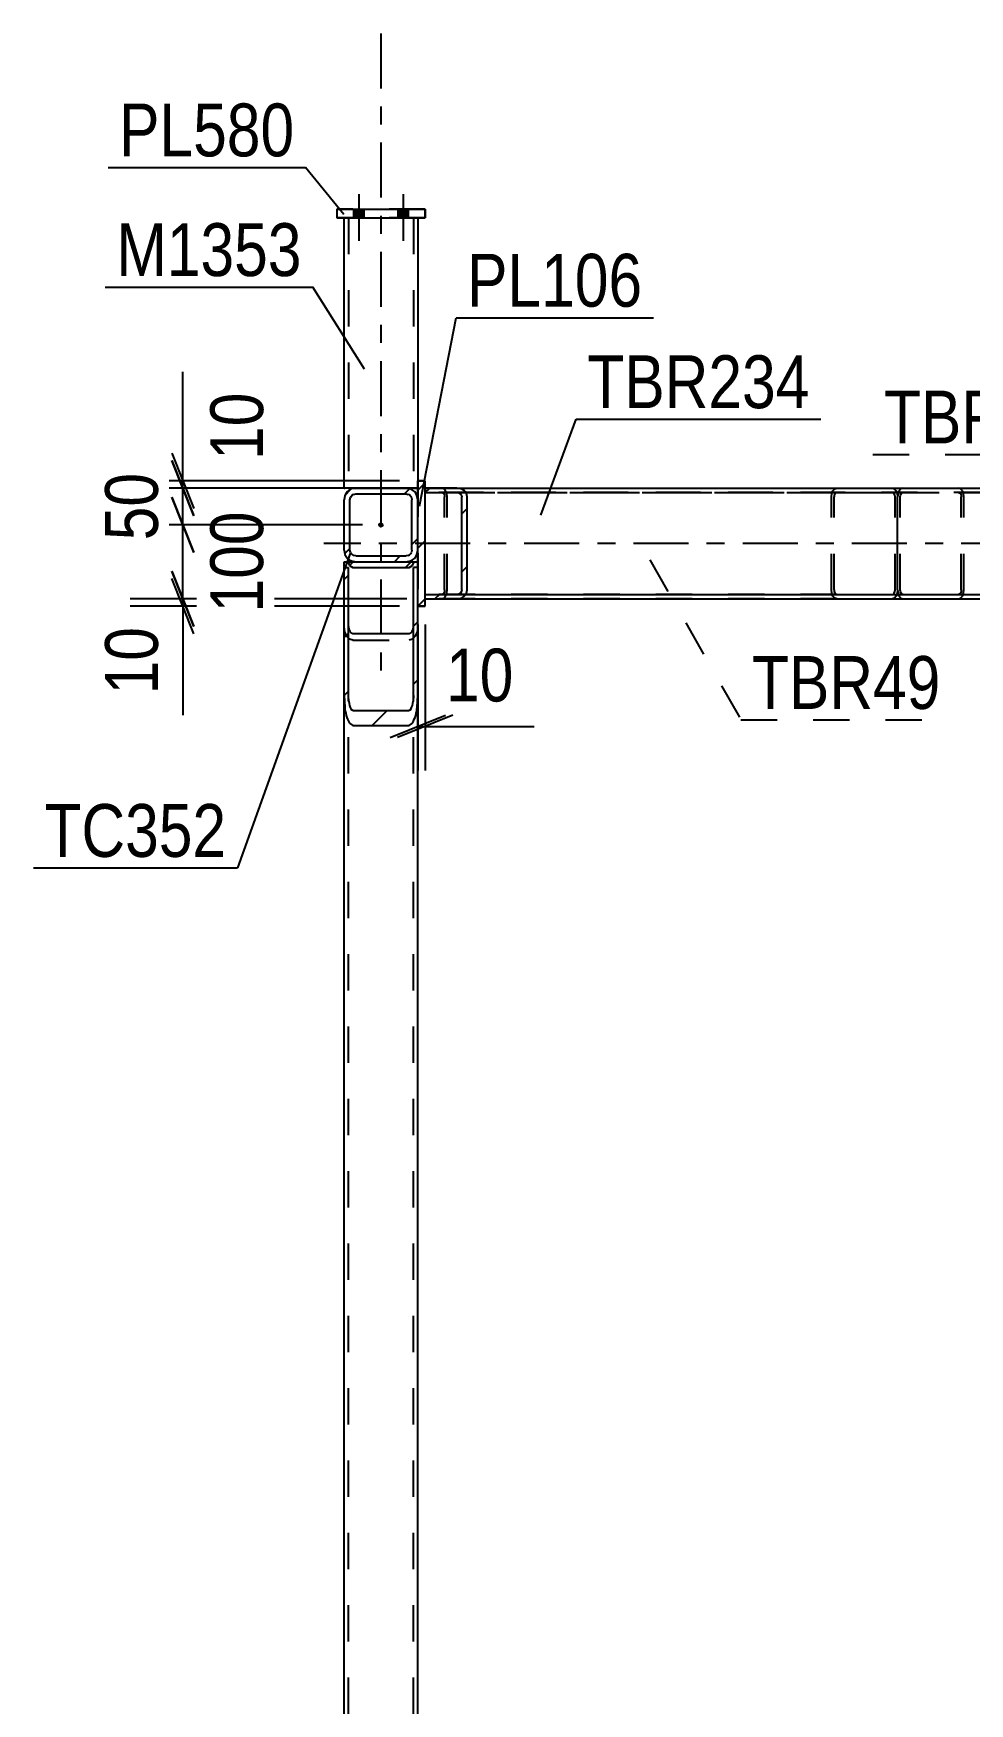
# Model space of a CAD drawing. Header units: millimetres. Extents: x -787 to 402, y -866 to -25.
# Drawn here: x 129.5 to 180.2, y -448.9 to -358.3 of the extents above; entities that cross this region are included whole.
import ezdxf

# ---------------------------------------------------------------- set-up
doc = ezdxf.new("R2010")
doc.units = ezdxf.units.MM
doc.linetypes.add('DXK_LINE_DOT2', pattern=[3.9198, 1.9599, -1.9599])
doc.linetypes.add('DXK_LINE_DOT3', pattern=[5.9187, 2.979, -0.9799, 0.9799, -0.9799])
doc.styles.add('Arial Narrow', font='ARIALN.TTF', dxfattribs={"height": 0.2})

# ---------------------------------------------------------------- blocks, each defined once
blk = doc.blocks.new('Part-569028579-84238 - 84218')
at = {"color": 7, "linetype": 'DXK_LINE_DOT2'}
for p, q in [((150.704, -382.981), (152.408, -382.981)), ((150.704, -388.981), (150.704, -382.981)), ((150.704, -382.981), (173, -382.981)), ((173, -383.221), (150.704, -383.221)), ((150.704, -383.221), (176.016, -383.221)), ((151.717, -383.017), (151.607, -382.981)), ((151.607, -383.221), (151.662, -383.239)), ((151.662, -383.239), (151.709, -383.291)), ((151.709, -383.291), (151.74, -383.369)), ((151.81, -383.121), (151.717, -383.017)), ((151.74, -383.369), (151.751, -383.461)), ((151.751, -388.501), (151.751, -383.461)), ((151.872, -383.277), (151.81, -383.121)), ((151.894, -383.461), (151.872, -383.277)), ((151.894, -388.501), (151.894, -383.461)), ((172.712, -383.461), (172.734, -383.277)), ((172.712, -388.501), (172.712, -383.461)), ((172.734, -383.277), (172.797, -383.121)), ((172.797, -383.121), (172.89, -383.017)), ((172.867, -383.369), (172.856, -383.461)), ((172.856, -388.501), (172.856, -383.461)), ((172.898, -383.291), (172.867, -383.369)), ((172.89, -383.017), (173, -382.981)), ((172.945, -383.239), (172.898, -383.291)), ((173, -383.221), (172.945, -383.239)), ((173, -382.981), (176.016, -382.981)), ((173, -383.221), (176.016, -383.221)), ((176.071, -383.239), (176.016, -383.221)), ((176.118, -383.291), (176.071, -383.239)), ((176.149, -383.369), (176.118, -383.291)), ((176.16, -383.461), (176.149, -383.369)), ((176.16, -388.501), (176.16, -383.461)), ((173, -388.741), (150.704, -388.741)), ((150.704, -388.741), (152.894, -388.741)), ((173, -388.981), (150.704, -388.981)), ((150.704, -388.981), (152.408, -388.981)), ((151.662, -388.722), (151.607, -388.741)), ((151.607, -388.981), (151.717, -388.944)), ((151.709, -388.67), (151.662, -388.722)), ((151.74, -388.592), (151.709, -388.67)), ((151.717, -388.944), (151.81, -388.84)), ((151.751, -388.501), (151.74, -388.592)), ((151.81, -388.84), (151.872, -388.684)), ((151.872, -388.684), (151.874, -388.67)), ((151.874, -388.67), (151.894, -388.501)), ((152.894, -388.741), (176.016, -388.741)), ((172.734, -388.684), (172.712, -388.501)), ((172.797, -388.84), (172.734, -388.684)), ((172.89, -388.944), (172.797, -388.84)), ((172.856, -388.501), (172.867, -388.592)), ((172.867, -388.592), (172.898, -388.67)), ((173, -388.981), (172.89, -388.944)), ((172.898, -388.67), (172.945, -388.722)), ((172.945, -388.722), (173, -388.741)), ((173, -388.741), (176.016, -388.741)), ((173, -388.981), (176.016, -388.981)), ((176.016, -388.741), (176.071, -388.722)), ((176.071, -388.722), (176.118, -388.67)), ((176.118, -388.67), (176.149, -388.592)), ((176.149, -388.592), (176.16, -388.501))]:
    blk.add_line(p, q, dxfattribs=at)
at = {"color": 2, "linetype": 'Continuous'}
for p, q in [((152.408, -382.981), (176.016, -382.981)), ((176.016, -382.981), (176.126, -383.017)), ((176.126, -383.017), (176.219, -383.121)), ((176.219, -383.121), (176.281, -383.277)), ((176.281, -383.277), (176.303, -383.461)), ((176.303, -388.501), (176.303, -383.461)), ((152.408, -388.981), (176.016, -388.981)), ((176.126, -388.944), (176.016, -388.981)), ((176.219, -388.84), (176.126, -388.944)), ((176.281, -388.684), (176.219, -388.84)), ((176.303, -388.501), (176.281, -388.684))]:
    blk.add_line(p, q, dxfattribs=at)
blk = doc.blocks.new('Bolt-569028579-84499 - 84218')
at = {"linetype": 'Continuous'}
for points in [[(146.824, -368.34), (147.384, -368.34), (147.384, -367.86), (146.824, -367.86)], [(146.824, -368.34), (147.384, -368.34), (147.384, -367.86), (146.824, -367.86)], [(149.224, -368.34), (149.784, -368.34), (149.784, -367.86), (149.224, -367.86)], [(149.224, -368.34), (149.784, -368.34), (149.784, -367.86), (149.224, -367.86)]]:
    blk.add_hatch(color=1, dxfattribs=at).paths.add_polyline_path(points)
at = {"color": 1, "linetype": 'Continuous'}
for p, q in [((147.104, -367.06), (147.104, -369.58)), ((147.104, -367.06), (147.104, -369.58)), ((149.504, -367.06), (149.504, -369.58)), ((149.504, -367.06), (149.504, -369.58)), ((146.824, -367.86), (146.824, -368.34)), ((146.824, -367.86), (146.824, -368.34)), ((147.384, -367.86), (147.384, -368.34)), ((147.384, -367.86), (147.384, -368.34)), ((149.224, -367.86), (149.224, -368.34)), ((149.224, -367.86), (149.224, -368.34)), ((149.784, -367.86), (149.784, -368.34)), ((149.784, -367.86), (149.784, -368.34))]:
    blk.add_line(p, q, dxfattribs=at)
blk = doc.blocks.new('Part-569028579-84299 - 84218')
at = {"color": 7, "linetype": 'DXK_LINE_DOT2'}
for p, q in [((150.304, -382.581), (150.704, -382.581)), ((150.304, -382.581), (150.304, -389.381)), ((150.704, -389.381), (150.704, -382.581)), ((150.304, -389.381), (150.704, -389.381))]:
    blk.add_line(p, q, dxfattribs=at)
blk = doc.blocks.new('Part-569028579-84235 - 84218')
at = {"linetype": 'Continuous'}
h = blk.add_hatch(dxfattribs=at)
h.set_pattern_fill('', scale=0.7, style=0, pattern_type=0)
h.set_pattern_definition([(45, (150.704, -383.2207), (-1.57154, 1.57154), [])])
h.paths.add_polyline_path([(150.704, -382.981), (150.704, -383.221), (152.408, -383.221), (152.518, -383.239), (152.611, -383.291), (152.674, -383.369), (152.695, -383.461), (152.695, -388.501), (152.674, -388.593), (152.611, -388.67), (152.518, -388.722), (152.408, -388.741), (150.704, -388.741), (150.704, -388.981), (152.408, -388.981), (152.628, -388.944), (152.814, -388.84), (152.939, -388.684), (152.983, -388.501), (152.983, -383.461), (152.939, -383.277), (152.814, -383.121), (152.628, -383.017), (152.408, -382.981)])
at = {"color": 7, "linetype": 'DXK_LINE_DOT2'}
for p, q in [((150.704, -388.981), (150.704, -382.981)), ((152.408, -382.981), (150.704, -382.981)), ((150.704, -383.221), (152.408, -383.221)), ((150.704, -388.741), (152.408, -388.741)), ((150.704, -388.981), (152.408, -388.981))]:
    blk.add_line(p, q, dxfattribs=at)
at = {"color": 2, "linetype": 'Continuous'}
for p, q in [((150.704, -382.981), (152.408, -382.981)), ((150.704, -382.981), (150.704, -383.221)), ((150.704, -383.221), (152.408, -383.221)), ((152.628, -383.017), (152.408, -382.981)), ((152.408, -383.221), (152.518, -383.239)), ((152.518, -383.239), (152.611, -383.291)), ((152.611, -383.291), (152.674, -383.369)), ((152.674, -383.369), (152.695, -383.461)), ((152.695, -388.501), (152.695, -383.461)), ((152.983, -383.461), (152.939, -383.277)), ((152.983, -388.501), (152.983, -383.461)), ((150.704, -388.981), (150.704, -388.741)), ((150.704, -388.741), (152.408, -388.741)), ((150.704, -388.981), (152.408, -388.981)), ((152.518, -388.722), (152.408, -388.741)), ((152.408, -388.981), (152.628, -388.944)), ((152.611, -388.67), (152.518, -388.722)), ((152.674, -388.593), (152.611, -388.67)), ((152.695, -388.501), (152.674, -388.593)), ((152.939, -388.684), (152.983, -388.501))]:
    blk.add_line(p, q, dxfattribs=at)
for centre, start, end in [((152.465, -383.529), 27.94632, 72.29883), ((152.465, -388.433), 287.70118, 332.05372)]:
    blk.add_arc(centre, 0.537, start, end, dxfattribs=at)
blk = doc.blocks.new('Bolt-569028579-84497 - 84218')
at = {"linetype": 'Continuous'}
for points in [[(146.824, -368.34), (147.384, -368.34), (147.384, -367.86), (146.824, -367.86)], [(146.824, -368.34), (147.384, -368.34), (147.384, -367.86), (146.824, -367.86)], [(149.224, -368.34), (149.784, -368.34), (149.784, -367.86), (149.224, -367.86)], [(149.224, -368.34), (149.784, -368.34), (149.784, -367.86), (149.224, -367.86)]]:
    blk.add_hatch(color=1, dxfattribs=at).paths.add_polyline_path(points)
at = {"color": 1, "linetype": 'Continuous'}
for p, q in [((147.104, -367.06), (147.104, -369.58)), ((147.104, -367.06), (147.104, -369.58)), ((149.504, -367.06), (149.504, -369.58)), ((149.504, -367.06), (149.504, -369.58)), ((146.824, -367.86), (146.824, -368.34)), ((146.824, -367.86), (146.824, -368.34)), ((147.384, -367.86), (147.384, -368.34)), ((147.384, -367.86), (147.384, -368.34)), ((149.224, -367.86), (149.224, -368.34)), ((149.224, -367.86), (149.224, -368.34)), ((149.784, -367.86), (149.784, -368.34)), ((149.784, -367.86), (149.784, -368.34))]:
    blk.add_line(p, q, dxfattribs=at)
blk = doc.blocks.new('Part-569028579-84224 - 84218')
at = {"linetype": 'Continuous'}
h = blk.add_hatch(dxfattribs=at)
h.set_pattern_fill('', scale=0.7, style=0, pattern_type=0)
h.set_pattern_definition([(45, (146.6004, -387.175), (-1.5715, 1.5715), [])])
h.paths.add_polyline_path([(146.5, -386.98), (146.6, -387.175), (146.784, -387.282), (149.824, -387.282), (150.008, -387.175), (150.108, -386.98)])
at = {"color": 2, "linetype": 'Continuous'}
for p, q in [((146.304, -386.98), (146.341, -386.98)), ((146.304, -387.282), (146.304, -386.98)), ((146.341, -386.98), (146.5, -386.98)), ((146.5, -386.98), (150.108, -386.98)), ((146.5, -386.98), (146.6, -387.175)), ((146.6, -387.175), (146.784, -387.282)), ((146.784, -387.282), (149.824, -387.282)), ((149.824, -387.282), (150.008, -387.175)), ((150.008, -387.175), (150.108, -386.98)), ((150.108, -386.98), (150.304, -386.98)), ((146.304, -508.2), (146.304, -394.228)), ((150.304, -508.2), (150.304, -394.228))]:
    blk.add_line(p, q, dxfattribs=at)
at = {"color": 7, "linetype": 'DXK_LINE_DOT2'}
for p, q in [((146.304, -394.228), (146.304, -387.282)), ((146.445, -386.98), (150.163, -386.98)), ((146.544, -508.2), (146.544, -386.98)), ((146.544, -386.98), (146.562, -386.98)), ((150.064, -508.2), (150.064, -386.98)), ((150.304, -394.228), (150.304, -386.98))]:
    blk.add_line(p, q, dxfattribs=at)
blk = doc.blocks.new('Part-569028579-84223 - 84218')
at = {"linetype": 'Continuous'}
h = blk.add_hatch(dxfattribs=at)
h.set_pattern_fill('', scale=0.7, style=0, pattern_type=0)
h.set_pattern_definition([(45, (146.304, -394.228), (-1.57154, 1.57154), [])])
h.paths.add_polyline_path([(146.304, -387.282), (146.304, -394.228), (146.341, -394.845), (146.445, -395.369), (146.6, -395.718), (146.784, -395.841), (149.824, -395.841), (150.008, -395.718), (150.163, -395.369), (150.268, -394.845), (150.304, -394.228), (150.304, -387.282), (150.064, -387.282), (150.064, -394.228), (150.046, -394.537), (149.994, -394.798), (149.916, -394.973), (149.824, -395.034), (146.784, -395.034), (146.692, -394.973), (146.614, -394.798), (146.562, -394.537), (146.544, -394.228), (146.544, -387.282)])
at = {"color": 7, "linetype": 'DXK_LINE_DOT2'}
for p, q in [((146.304, -394.228), (146.304, -387.282)), ((146.544, -394.228), (146.544, -387.282)), ((150.064, -394.228), (150.064, -387.282)), ((150.304, -394.228), (150.304, -387.282)), ((146.341, -390.771), (146.304, -390.486)), ((146.445, -391.012), (146.341, -390.771)), ((150.268, -390.771), (150.163, -391.012)), ((150.304, -390.486), (150.268, -390.771)), ((146.6, -391.174), (146.445, -391.012)), ((146.784, -391.23), (146.6, -391.174)), ((146.784, -391.23), (149.824, -391.23)), ((150.008, -391.174), (149.824, -391.23)), ((150.163, -391.012), (150.008, -391.174))]:
    blk.add_line(p, q, dxfattribs=at)
at = {"color": 2, "linetype": 'Continuous'}
for p, q in [((146.304, -394.228), (146.304, -387.282)), ((146.304, -387.282), (146.544, -387.282)), ((146.544, -394.228), (146.544, -387.282)), ((150.304, -387.282), (150.064, -387.282)), ((150.064, -394.228), (150.064, -387.282)), ((150.304, -394.228), (150.304, -387.282)), ((146.544, -390.486), (146.562, -390.629)), ((146.562, -390.629), (146.614, -390.749)), ((146.614, -390.749), (146.692, -390.83)), ((146.692, -390.83), (146.784, -390.858)), ((146.784, -390.858), (149.824, -390.858)), ((149.824, -390.858), (149.916, -390.83)), ((149.916, -390.83), (149.994, -390.749)), ((149.994, -390.749), (150.046, -390.629)), ((150.046, -390.629), (150.064, -390.486)), ((146.304, -394.228), (146.341, -394.845)), ((146.562, -394.537), (146.544, -394.228)), ((150.064, -394.228), (150.046, -394.537)), ((150.268, -394.845), (150.304, -394.228)), ((146.784, -395.034), (146.692, -394.973)), ((146.784, -395.034), (149.824, -395.034)), ((149.916, -394.973), (149.824, -395.034)), ((146.6, -395.718), (146.784, -395.841)), ((146.784, -395.841), (149.824, -395.841)), ((149.824, -395.841), (150.008, -395.718))]:
    blk.add_line(p, q, dxfattribs=at)
for centre, radius, start, end in [((147.591, -394.468), 1.031, 183.81144, 209.3321), ((149.017, -394.468), 1.031, 330.66791, 356.18857), ((148.398, -394.708), 2.062, 183.81144, 209.3321), ((148.21, -394.708), 2.062, 330.66791, 356.18857)]:
    blk.add_arc(centre, radius, start, end, dxfattribs=at)
blk = doc.blocks.new('Part-569028579-84225 - 84218')
at = {"color": 7, "linetype": 'DXK_LINE_DOT2'}
for p, q in [((146.304, -508.2), (146.304, -386.98)), ((146.304, -386.98), (150.304, -386.98)), ((146.544, -508.2), (146.544, -386.98)), ((150.064, -508.2), (150.064, -386.98)), ((150.304, -508.2), (150.304, -386.98))]:
    blk.add_line(p, q, dxfattribs=at)
blk = doc.blocks.new('Part-569028579-84237 - 84218')
at = {"color": 7, "linetype": 'DXK_LINE_DOT2'}
for p, q in [((150.704, -388.981), (150.704, -382.981)), ((150.704, -382.981), (176.016, -382.981)), ((200.903, -383.221), (150.704, -383.221)), ((152.514, -382.981), (200.903, -382.981)), ((152.514, -383.221), (200.903, -383.221)), ((200.199, -382.981), (200.903, -382.981)), ((200.903, -388.981), (200.903, -382.981)), ((150.704, -388.741), (200.903, -388.741)), ((150.704, -388.981), (176.016, -388.981)), ((152.514, -388.741), (200.903, -388.741)), ((152.514, -388.981), (200.903, -388.981)), ((200.198, -388.981), (200.903, -388.981))]:
    blk.add_line(p, q, dxfattribs=at)
at = {"color": 2, "linetype": 'Continuous'}
for p, q in [((176.016, -382.981), (200.199, -382.981)), ((176.016, -388.981), (200.198, -388.981))]:
    blk.add_line(p, q, dxfattribs=at)
at = {"color": 7, "linetype": 'DXK_LINE_DOT3'}
blk.add_line((206.399, -385.981), (145.209, -385.981), dxfattribs=at)
blk = doc.blocks.new('Part-569028579-84377 - 84218')
at = {"color": 7, "linetype": 'DXK_LINE_DOT3'}
blk.add_line((148.304, -358.34), (148.304, -392.983), dxfattribs=at)
at = {"color": 7, "linetype": 'DXK_LINE_DOT2'}
for p, q in [((146.304, -368.34), (150.304, -368.34)), ((146.304, -382.983), (146.304, -368.34)), ((146.544, -368.34), (146.544, -382.983)), ((146.784, -368.34), (149.824, -368.34)), ((150.064, -368.34), (150.064, -382.983)), ((150.304, -368.34), (150.304, -382.983)), ((150.304, -382.983), (146.304, -382.983)), ((146.341, -382.983), (146.304, -382.983)), ((146.784, -382.983), (149.824, -382.983))]:
    blk.add_line(p, q, dxfattribs=at)
blk = doc.blocks.new('Part-569028579-84378 - 84218')
at = {"color": 7, "linetype": 'DXK_LINE_DOT2'}
for p, q in [((145.904, -367.86), (150.704, -367.86)), ((145.904, -367.86), (145.904, -368.34)), ((145.904, -367.86), (150.704, -367.86)), ((145.904, -368.34), (150.704, -368.34)), ((150.704, -368.34), (145.904, -368.34)), ((150.704, -367.86), (150.704, -368.34))]:
    blk.add_line(p, q, dxfattribs=at)
blk = doc.blocks.new('Part-569028579-84284 - 84218')
at = {"color": 7, "linetype": 'DXK_LINE_DOT2'}
for p, q in [((176.325, -383.277), (176.303, -383.461)), ((176.303, -388.501), (176.303, -383.461)), ((176.387, -383.121), (176.325, -383.277)), ((176.481, -383.017), (176.387, -383.121)), ((176.447, -383.461), (176.458, -383.369)), ((176.447, -388.501), (176.447, -383.461)), ((176.458, -383.369), (176.489, -383.291)), ((176.591, -382.981), (176.481, -383.017)), ((176.489, -383.291), (176.536, -383.239)), ((176.536, -383.239), (176.591, -383.221)), ((176.591, -382.981), (179.607, -382.981)), ((176.591, -382.981), (200.092, -382.981)), ((176.591, -383.221), (200.092, -383.221)), ((176.591, -383.221), (179.607, -383.221)), ((179.607, -382.981), (200.903, -382.981)), ((179.717, -383.017), (179.607, -382.981)), ((179.607, -383.221), (200.903, -383.221)), ((179.607, -383.221), (179.662, -383.239)), ((179.662, -383.239), (179.708, -383.291)), ((179.708, -383.291), (179.74, -383.369)), ((179.81, -383.121), (179.717, -383.017)), ((179.74, -383.369), (179.75, -383.461)), ((179.75, -388.501), (179.75, -383.461)), ((179.872, -383.277), (179.81, -383.121)), ((179.894, -383.461), (179.872, -383.277)), ((179.894, -388.501), (179.894, -383.461)), ((200.903, -388.981), (200.903, -382.981)), ((176.303, -388.501), (176.325, -388.684)), ((176.325, -388.684), (176.387, -388.84)), ((176.387, -388.84), (176.481, -388.944)), ((176.458, -388.592), (176.447, -388.501)), ((176.489, -388.67), (176.458, -388.592)), ((176.481, -388.944), (176.591, -388.981)), ((176.536, -388.722), (176.489, -388.67)), ((176.591, -388.741), (176.536, -388.722)), ((176.591, -388.741), (200.092, -388.741)), ((176.591, -388.741), (179.607, -388.741)), ((176.591, -388.981), (179.607, -388.981)), ((176.591, -388.981), (200.092, -388.981)), ((179.662, -388.722), (179.607, -388.741)), ((179.607, -388.741), (200.903, -388.741)), ((179.607, -388.981), (179.717, -388.944)), ((179.607, -388.981), (200.903, -388.981)), ((179.708, -388.67), (179.662, -388.722)), ((179.74, -388.592), (179.708, -388.67)), ((179.717, -388.944), (179.81, -388.84)), ((179.75, -388.501), (179.74, -388.592)), ((179.81, -388.84), (179.872, -388.684)), ((179.872, -388.684), (179.894, -388.501))]:
    blk.add_line(p, q, dxfattribs=at)
blk = doc.blocks.new('Part-569028579-84298 - 84218')
at = {"linetype": 'Continuous'}
h = blk.add_hatch(dxfattribs=at)
h.set_pattern_fill('', scale=0.7, style=0, pattern_type=0)
h.set_pattern_definition([(45, (150.304, -389.3807), (-1.57154, 1.57154), [])])
h.paths.add_polyline_path([(150.304, -382.581), (150.304, -389.381), (150.704, -389.381), (150.704, -382.581)])
at = {"color": 2, "linetype": 'Continuous'}
for p, q in [((150.304, -382.581), (150.304, -382.581)), ((150.304, -389.381), (150.304, -382.581)), ((150.704, -382.581), (150.304, -382.581)), ((150.704, -382.581), (150.704, -382.581)), ((150.704, -389.381), (150.704, -382.581)), ((150.304, -389.381), (150.304, -389.381)), ((150.704, -389.381), (150.304, -389.381)), ((150.704, -389.381), (150.704, -389.381))]:
    blk.add_line(p, q, dxfattribs=at)
at = {"color": 7, "linetype": 'DXK_LINE_DOT2'}
for p, q in [((150.304, -382.581), (150.704, -382.581)), ((150.304, -389.381), (150.304, -382.581)), ((150.704, -389.381), (150.704, -382.581)), ((150.304, -389.381), (150.704, -389.381))]:
    blk.add_line(p, q, dxfattribs=at)
blk = doc.blocks.new('Part-569028579-84373 - 84218')
at = {"color": 7, "linetype": 'DXK_LINE_DOT3'}
blk.add_line((148.304, -358.34), (148.304, -392.983), dxfattribs=at)
at = {"color": 2, "linetype": 'Continuous'}
for p, q in [((146.304, -382.983), (146.304, -368.34)), ((150.304, -368.34), (150.304, -382.581)), ((146.784, -382.983), (146.304, -382.983)), ((146.784, -382.983), (146.927, -382.983)), ((149.681, -382.983), (150.268, -382.983)), ((150.268, -382.983), (150.304, -382.983))]:
    blk.add_line(p, q, dxfattribs=at)
at = {"color": 7, "linetype": 'DXK_LINE_DOT2'}
for p, q in [((146.304, -368.34), (150.304, -368.34)), ((146.544, -368.34), (146.544, -382.983)), ((146.784, -368.34), (149.824, -368.34)), ((150.064, -368.34), (150.064, -382.983)), ((150.304, -382.983), (150.304, -382.581)), ((146.304, -382.983), (146.341, -382.983)), ((146.544, -382.983), (146.692, -382.983)), ((146.692, -382.983), (146.784, -382.983)), ((146.927, -382.983), (149.681, -382.983)), ((149.824, -382.983), (149.994, -382.983)), ((150.268, -382.983), (150.304, -382.983))]:
    blk.add_line(p, q, dxfattribs=at)
blk = doc.blocks.new('Part-569028579-84374 - 84218')
at = {"color": 2, "linetype": 'Continuous'}
for p, q in [((145.904, -367.86), (150.704, -367.86)), ((145.904, -367.86), (145.904, -368.34)), ((145.904, -368.34), (150.704, -368.34)), ((150.704, -368.34), (150.704, -367.86))]:
    blk.add_line(p, q, dxfattribs=at)
at = {"color": 7, "linetype": 'DXK_LINE_DOT2'}
for p, q in [((150.704, -367.86), (145.904, -367.86)), ((150.704, -368.34), (145.904, -368.34))]:
    blk.add_line(p, q, dxfattribs=at)
blk = doc.blocks.new('Part-569028579-84445 - 84218')
at = {"linetype": 'Continuous'}
h = blk.add_hatch(dxfattribs=at)
h.set_pattern_fill('', scale=0.7, style=0, pattern_type=0)
h.set_pattern_definition([(45, (146.6992, -383.0286), (-1.5715, 1.5715), [])])
h.paths.add_polyline_path([(146.944, -382.98), (146.699, -383.029), (146.492, -383.167), (146.353, -383.375), (146.304, -383.62), (146.304, -386.34), (146.353, -386.585), (146.492, -386.792), (146.699, -386.931), (146.944, -386.98), (149.664, -386.98), (149.909, -386.931), (150.117, -386.792), (150.255, -386.585), (150.304, -386.34), (150.304, -383.62), (150.255, -383.375), (150.117, -383.167), (149.909, -383.029), (149.664, -382.98)])
h.paths.add_polyline_path([(149.664, -383.3), (149.787, -383.324), (149.89, -383.394), (149.96, -383.497), (149.984, -383.62), (149.984, -386.34), (149.96, -386.462), (149.89, -386.566), (149.787, -386.636), (149.664, -386.66), (146.944, -386.66), (146.822, -386.636), (146.718, -386.566), (146.648, -386.462), (146.624, -386.34), (146.624, -383.62), (146.648, -383.497), (146.718, -383.394), (146.822, -383.324), (146.944, -383.3)])
blk.add_hatch(color=30, dxfattribs=at).paths.add_polyline_path([(148.304, -385.08, -1), (148.304, -384.88, -1)])
at = {"color": 2, "linetype": 'Continuous'}
for p, q in [((146.353, -383.375), (146.304, -383.62)), ((146.304, -383.62), (146.304, -383.62)), ((146.304, -386.34), (146.304, -383.62)), ((146.624, -383.62), (146.648, -383.497)), ((146.624, -383.62), (146.624, -383.62)), ((146.624, -386.34), (146.624, -383.62)), ((146.944, -382.98), (146.699, -383.029)), ((146.822, -383.324), (146.944, -383.3)), ((146.944, -382.98), (146.944, -382.98)), ((146.944, -382.98), (149.664, -382.98)), ((146.944, -383.3), (146.944, -383.3)), ((146.944, -383.3), (149.664, -383.3)), ((149.664, -382.98), (149.664, -382.98)), ((149.909, -383.029), (149.664, -382.98)), ((149.664, -383.3), (149.664, -383.3)), ((149.664, -383.3), (149.787, -383.324)), ((149.96, -383.497), (149.984, -383.62)), ((149.984, -383.62), (149.984, -383.62)), ((149.984, -386.34), (149.984, -383.62)), ((150.304, -383.62), (150.255, -383.375)), ((150.304, -383.62), (150.304, -383.62)), ((150.304, -386.34), (150.304, -383.62)), ((146.304, -386.34), (146.304, -386.34)), ((146.304, -386.34), (146.353, -386.585)), ((146.624, -386.34), (146.624, -386.34)), ((146.648, -386.462), (146.624, -386.34)), ((149.984, -386.34), (149.96, -386.462)), ((149.984, -386.34), (149.984, -386.34)), ((150.255, -386.585), (150.304, -386.34)), ((150.304, -386.34), (150.304, -386.34)), ((146.699, -386.931), (146.944, -386.98)), ((146.944, -386.66), (146.822, -386.636)), ((146.944, -386.66), (146.944, -386.66)), ((146.944, -386.66), (149.664, -386.66)), ((146.944, -386.98), (146.944, -386.98)), ((146.944, -386.98), (149.664, -386.98)), ((149.787, -386.636), (149.664, -386.66)), ((149.664, -386.66), (149.664, -386.66)), ((149.664, -386.98), (149.909, -386.931)), ((149.664, -386.98), (149.664, -386.98))]:
    blk.add_line(p, q, dxfattribs=at)
at = {"color": 30, "linetype": 'DXK_LINE_DOT3'}
blk.add_line((148.304, -384.98), (148.304, -384.98), dxfattribs=at)
at = {"color": 30, "linetype": 'Continuous'}
blk.add_circle((148.304, -384.98), 0.1, dxfattribs=at)
at = {"color": 2, "linetype": 'Continuous'}
for centre, radius, start, end in [((146.944, -383.62), 0.64, 112.5, 157.5), ((146.944, -383.62), 0.32, 112.5, 157.5), ((149.664, -383.62), 0.32, 22.5, 67.5), ((149.664, -383.62), 0.64, 22.5, 67.5), ((146.944, -386.34), 0.32, 202.5, 247.5), ((149.664, -386.34), 0.32, 292.5, 337.5), ((146.944, -386.34), 0.64, 202.5, 247.5), ((149.664, -386.34), 0.64, 292.5, 337.5)]:
    blk.add_arc(centre, radius, start, end, dxfattribs=at)
blk = doc.blocks.new('StraightDimension-569028579-88462 - 84218')
at = {"color": 7, "linetype": 'Continuous'}
for p, q in [((136.968, -387.481), (138.168, -390.481)), ((138.168, -390.881), (136.968, -387.881)), ((149.704, -388.981), (134.718, -388.981)), ((137.568, -389.381), (137.568, -388.981)), ((149.304, -389.381), (134.718, -389.381)), ((137.568, -389.381), (137.568, -395.287)), ((137.568, -389.381), (137.568, -395.287))]:
    blk.add_line(p, q, dxfattribs=at)
at = {"color": 0}
blk.add_wipeout([(136.818, -389.906), (132.618, -389.906), (132.618, -394.762), (136.818, -394.762)], dxfattribs=at)
at = {"color": 3, "style": 'Arial Narrow'}
blk.add_text('10', height=2.8633, rotation=90.00021, dxfattribs=at).set_placement((136.218, -394.162))
blk = doc.blocks.new('StraightDimension-569028579-88461 - 84218')
at = {"color": 7, "linetype": 'Continuous'}
for p, q in [((136.968, -383.48), (138.168, -386.48)), ((147.304, -384.98), (135.168, -384.98)), ((137.568, -388.981), (137.568, -384.98)), ((138.168, -390.481), (136.968, -387.481)), ((149.704, -388.981), (135.168, -388.981))]:
    blk.add_line(p, q, dxfattribs=at)
at = {"color": 0}
blk.add_wipeout([(142.518, -383.638), (138.318, -383.638), (138.318, -390.323), (142.518, -390.322)], dxfattribs=at)
at = {"color": 3, "style": 'Arial Narrow'}
blk.add_text('100', height=2.8633, rotation=90.00021, dxfattribs=at).set_placement((141.918, -389.722))
blk = doc.blocks.new('StraightDimension-569028579-88459 - 84218')
at = {"color": 7, "linetype": 'Continuous'}
for p, q in [((137.568, -382.581), (137.568, -376.674)), ((137.568, -382.581), (137.568, -376.674)), ((136.968, -381.081), (138.168, -384.081)), ((138.168, -384.48), (136.968, -381.48)), ((149.304, -382.581), (135.168, -382.581)), ((137.568, -382.98), (137.568, -382.581)), ((148.664, -382.98), (135.168, -382.98))]:
    blk.add_line(p, q, dxfattribs=at)
at = {"color": 0}
blk.add_wipeout([(142.518, -377.199), (138.318, -377.199), (138.318, -382.056), (142.518, -382.056)], dxfattribs=at)
at = {"color": 3, "style": 'Arial Narrow'}
blk.add_text('10', height=2.8633, rotation=90.00021, dxfattribs=at).set_placement((141.918, -381.456))
blk = doc.blocks.new('StraightDimension-569028579-88460 - 84218')
at = {"color": 7, "linetype": 'Continuous'}
for p, q in [((136.968, -381.48), (138.168, -384.48)), ((148.664, -382.98), (134.718, -382.98)), ((138.168, -386.48), (136.968, -383.48)), ((137.568, -384.98), (137.568, -382.98)), ((147.304, -384.98), (134.718, -384.98))]:
    blk.add_line(p, q, dxfattribs=at)
at = {"color": 0}
blk.add_wipeout([(136.818, -381.552), (132.618, -381.552), (132.618, -386.408), (136.818, -386.408)], dxfattribs=at)
at = {"color": 3, "style": 'Arial Narrow'}
blk.add_text('50', height=2.8633, rotation=90.00021, dxfattribs=at).set_placement((136.218, -385.808))
blk = doc.blocks.new('StraightDimension-569028579-88557 - 84218')
at = {"color": 7, "linetype": 'Continuous'}
for p, q in [((150.304, -390.381), (150.304, -398.294)), ((150.704, -390.381), (150.704, -398.294)), ((148.804, -396.494), (151.804, -395.294)), ((152.204, -395.294), (149.204, -396.494)), ((150.304, -395.894), (150.704, -395.894)), ((150.704, -395.894), (156.61, -395.894)), ((150.704, -395.894), (156.61, -395.894))]:
    blk.add_line(p, q, dxfattribs=at)
at = {"color": 0}
blk.add_wipeout([(156.085, -395.144), (156.085, -390.944), (151.229, -390.944), (151.229, -395.144)], dxfattribs=at)
at = {"color": 3, "style": 'Arial Narrow'}
blk.add_text('10', height=2.8633, dxfattribs=at).set_placement((151.829, -394.544))
blk = doc.blocks.new('Mark-569028579-90371 - 84218')
at = {"color": 30, "linetype": 'Continuous'}
for p, q in [((150.396, -383.952), (152.373, -373.75)), ((152.373, -373.75), (163.077, -373.75))]:
    blk.add_line(p, q, dxfattribs=at)
at = {"color": 0}
blk.add_wipeout([(162.477, -373.15), (162.477, -370.15), (152.973, -370.15), (152.973, -373.15)], dxfattribs=at)
blk.add_wipeout([(162.477, -373.15), (162.477, -370.15), (152.973, -370.15), (152.973, -373.15)], dxfattribs=at)
at = {"color": 3, "style": 'Arial Narrow'}
blk.add_text('PL106', height=2.8633, dxfattribs=at).set_placement((152.973, -373.15))
blk = doc.blocks.new('Mark-569028579-88410 - 84218')
at = {"color": 30, "linetype": 'Continuous'}
for p, q in [((156.965, -384.456), (158.89, -379.249)), ((158.89, -379.249), (172.146, -379.249))]:
    blk.add_line(p, q, dxfattribs=at)
at = {"color": 0}
blk.add_wipeout([(171.546, -378.649), (171.546, -375.649), (159.49, -375.649), (159.49, -378.649)], dxfattribs=at)
blk.add_wipeout([(171.546, -378.649), (171.546, -375.649), (159.49, -375.649), (159.49, -378.649)], dxfattribs=at)
at = {"color": 3, "style": 'Arial Narrow'}
blk.add_text('TBR234', height=2.8633, dxfattribs=at).set_placement((159.49, -378.649))
blk = doc.blocks.new('Mark-569028579-88390 - 84218')
at = {"color": 30, "linetype": 'Continuous'}
for p in [(133.516, -365.604), (146.29, -368.148)]:
    blk.add_line(p, (144.22, -365.604), dxfattribs=at)
at = {"color": 0}
blk.add_wipeout([(143.62, -365.004), (143.62, -362.004), (134.116, -362.004), (134.116, -365.004)], dxfattribs=at)
blk.add_wipeout([(143.62, -365.004), (143.62, -362.004), (134.116, -362.004), (134.116, -365.004)], dxfattribs=at)
at = {"color": 3, "style": 'Arial Narrow'}
blk.add_text('PL580', height=2.8633, dxfattribs=at).set_placement((134.116, -365.004))
blk = doc.blocks.new('Mark-569028579-88417 - 84218')
at = {"color": 30, "linetype": 'DXK_LINE_DOT2'}
for p, q in [((162.882, -386.875), (167.811, -395.548)), ((167.811, -395.548), (179.239, -395.548))]:
    blk.add_line(p, q, dxfattribs=at)
at = {"color": 0}
blk.add_wipeout([(178.639, -394.948), (178.639, -391.948), (168.411, -391.948), (168.411, -394.948)], dxfattribs=at)
blk.add_wipeout([(178.639, -394.948), (178.639, -391.948), (168.411, -391.948), (168.411, -394.948)], dxfattribs=at)
at = {"color": 3, "style": 'Arial Narrow'}
blk.add_text('TBR49', height=2.8633, dxfattribs=at).set_placement((168.411, -394.948))
blk = doc.blocks.new('Mark-569028579-88387 - 84218')
at = {"color": 30, "linetype": 'Continuous'}
for p in [(133.368, -372.09), (147.419, -376.535)]:
    blk.add_line(p, (144.62, -372.09), dxfattribs=at)
at = {"color": 0}
blk.add_wipeout([(144.02, -371.49), (144.02, -368.49), (133.968, -368.49), (133.968, -371.49)], dxfattribs=at)
blk.add_wipeout([(144.02, -371.49), (144.02, -368.49), (133.968, -368.49), (133.968, -371.49)], dxfattribs=at)
at = {"color": 3, "style": 'Arial Narrow'}
blk.add_text('M1353', height=2.8633, dxfattribs=at).set_placement((133.968, -371.49))
blk = doc.blocks.new('Mark-569028579-88420 - 84218')
at = {"color": 30, "linetype": 'DXK_LINE_DOT2'}
for p in [(174.961, -381.161), (190.559, -384.098)]:
    blk.add_line(p, (188.217, -381.161), dxfattribs=at)
at = {"color": 0}
blk.add_wipeout([(187.617, -380.561), (187.617, -377.561), (175.561, -377.561), (175.561, -380.561)], dxfattribs=at)
blk.add_wipeout([(187.617, -380.561), (187.617, -377.561), (175.561, -377.561), (175.561, -380.561)], dxfattribs=at)
at = {"color": 3, "style": 'Arial Narrow'}
blk.add_text('TBR383', height=2.8633, dxfattribs=at).set_placement((175.561, -380.561))
blk = doc.blocks.new('Mark-569028579-90377 - 84218')
at = {"color": 30, "linetype": 'Continuous'}
for p in [(146.645, -386.477), (129.47, -403.567)]:
    blk.add_line(p, (140.535, -403.567), dxfattribs=at)
at = {"color": 0}
blk.add_wipeout([(139.935, -402.967), (139.935, -399.967), (130.07, -399.967), (130.07, -402.967)], dxfattribs=at)
blk.add_wipeout([(139.935, -402.967), (139.935, -399.967), (130.07, -399.967), (130.07, -402.967)], dxfattribs=at)
at = {"color": 3, "style": 'Arial Narrow'}
blk.add_text('TC352', height=2.8633, dxfattribs=at).set_placement((130.07, -402.967))

msp = doc.modelspace()

# ---------------------------------------------------------------- block references
for name in ['Part-569028579-84377 - 84218', 'Part-569028579-84373 - 84218', 'Bolt-569028579-84499 - 84218', 'Bolt-569028579-84497 - 84218', 'Part-569028579-84378 - 84218', 'Part-569028579-84374 - 84218', 'Part-569028579-84299 - 84218', 'Part-569028579-84298 - 84218', 'Part-569028579-84237 - 84218', 'Part-569028579-84445 - 84218', 'Part-569028579-84238 - 84218', 'Part-569028579-84235 - 84218', 'Part-569028579-84284 - 84218', 'Part-569028579-84224 - 84218', 'Part-569028579-84225 - 84218', 'Part-569028579-84223 - 84218']:
    msp.add_blockref(name, (0, 0))

# ---------------------------------------------------------------- next in the draw order: block references
for name in ['Mark-569028579-88390 - 84218', 'Mark-569028579-90371 - 84218', 'Mark-569028579-88420 - 84218', 'Mark-569028579-88417 - 84218', 'StraightDimension-569028579-88462 - 84218']:
    msp.add_blockref(name, (0, 0))

# ---------------------------------------------------------------- next in the draw order: block references
for name in ['Mark-569028579-88410 - 84218', 'StraightDimension-569028579-88461 - 84218']:
    msp.add_blockref(name, (0, 0))

# ---------------------------------------------------------------- next in the draw order: block references
for name in ['StraightDimension-569028579-88459 - 84218', 'StraightDimension-569028579-88557 - 84218']:
    msp.add_blockref(name, (0, 0))

# ---------------------------------------------------------------- next in the draw order: block references
for name in ['Mark-569028579-88387 - 84218', 'StraightDimension-569028579-88460 - 84218']:
    msp.add_blockref(name, (0, 0))

# ---------------------------------------------------------------- next in the draw order: block references
msp.add_blockref('Mark-569028579-90377 - 84218', (0, 0))

doc.saveas('drawing.dxf')
